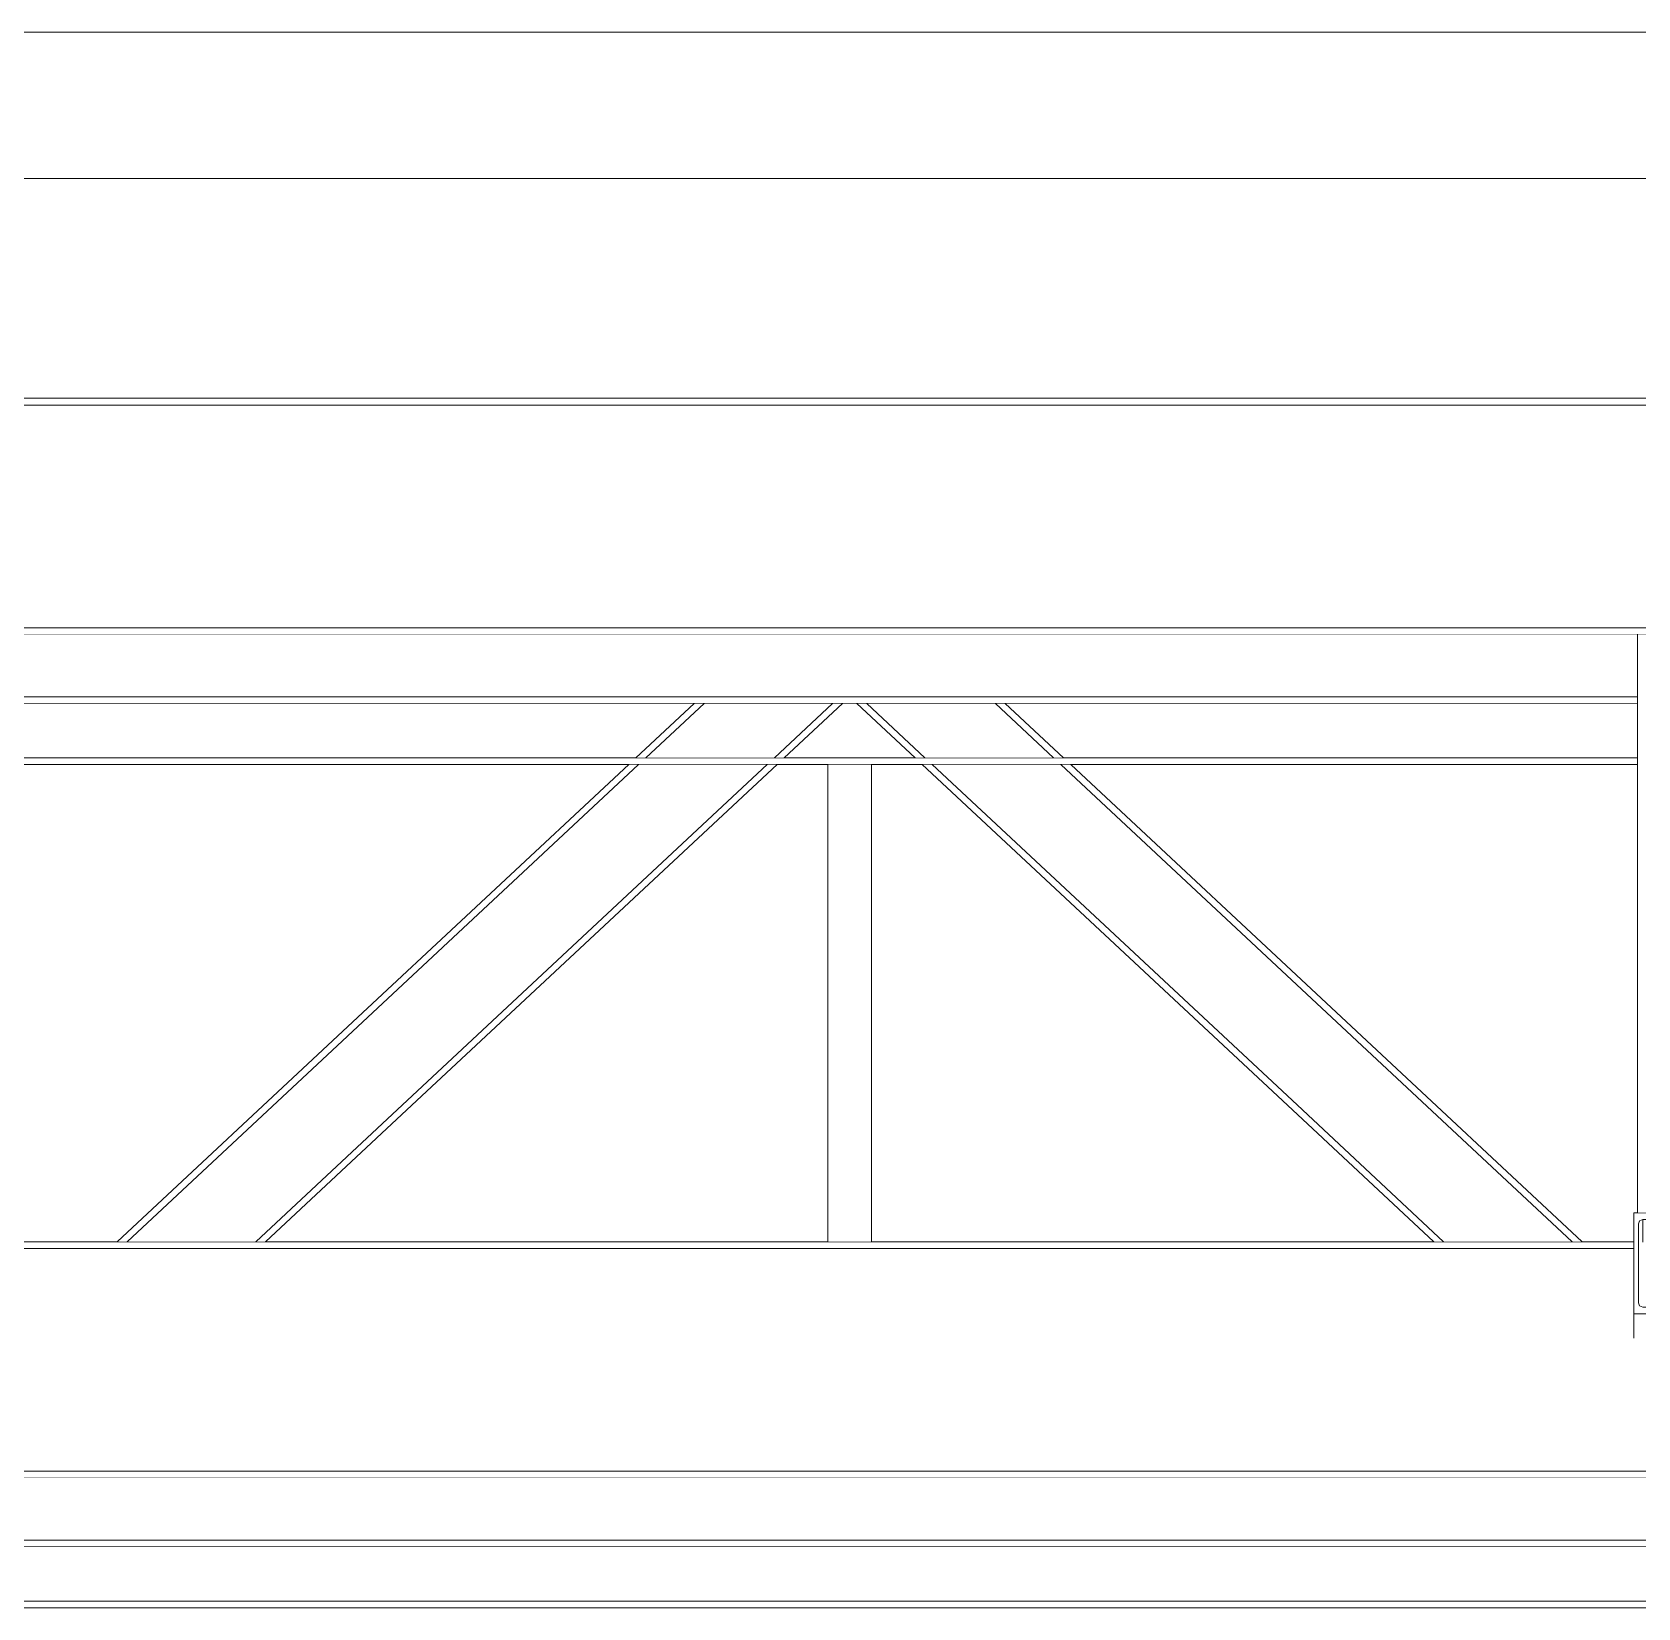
# Model space of a CAD drawing. Extents: x -3080 to 28500, y -1326 to 31609.
# Drawn here: x 23118.8 to 23356.8, y 28380.8 to 28614.3 of the extents above; entities that cross this region are included whole.
import ezdxf
from ezdxf.xclip import XClip

# ---------------------------------------------------------------- set-up
doc = ezdxf.new("R2010")
doc.units = 0
doc.header["$LTSCALE"] = 100
doc.header["$XCLIPFRAME"] = 2
doc.linetypes.add('188K-SM-07-F10-MECH-CR PIPE-Y2257103$0$X-S-FAB_SL ALL$0$Wipeout_Contour', pattern=[1, 0, -1])
for name, color, linetype in [('0-xref', 8, 'Continuous'), ('188K-SM-07-F10-MECH-CR PIPE-Y2257103$0$X-S-FAB_SL ALL$0$A-ROOF', 7, 'Continuous'), ('188K-SM-07-F10-MECH-CR PIPE-Y2257103$0$X-S-FAB_SL ALL$0$ASP_1', 1, 'Continuous'), ('188K-SM-07-F10-MECH-CR PIPE-Y2257103$0$X-S-FAB_SL ALL$0$Hattch', 7, 'Continuous'), ('188K-SM-07-F10-MECH-CR PIPE-Y2257103$0$X-S-FAB_SL ALL$0$S-TRUSS', 7, 'Continuous')]:
    doc.layers.add(name, color=color, linetype=linetype)

# ---------------------------------------------------------------- blocks, each defined once
blk = doc.blocks.new('188K-SM-07-F10-MECH-CR PIPE-Y2257103$0$X-S-FAB_SL ALL$0$剖面元素_439_3', base_point=(23061.26, -8263.06))
at = {"layer": '188K-SM-07-F10-MECH-CR PIPE-Y2257103$0$X-S-FAB_SL ALL$0$A-ROOF', "color": 6, "lineweight": 0}
blk.add_line((47418.76, -5979.5), (38233.76, -5979.5), dxfattribs=at)
at = {"color": 254, "linetype": '188K-SM-07-F10-MECH-CR PIPE-Y2257103$0$X-S-FAB_SL ALL$0$Wipeout_Contour', "lineweight": 0, "ltscale": 3803858.743980569}
blk.add_wipeout([(38233.76, -6001.22), (38233.76, -6029.83), (38595.06, -6029.83), (38595.06, -6029.64), (38607.46, -6029.64), (38607.46, -6029.83), (39003.81, -6029.83), (39003.81, -6029.71), (39038.81, -6029.71), (39038.81, -6029.83), (39435.06, -6029.83), (39435.06, -6029.64), (39447.46, -6029.64), (39447.46, -6029.83), (39843.76, -6029.83), (39843.76, -6029.71), (39878.76, -6029.71), (39878.76, -6029.83), (40275.06, -6029.83), (40275.06, -6029.64), (40287.46, -6029.64), (40287.46, -6029.83), (40683.76, -6029.83), (40683.76, -6029.71), (40718.76, -6029.71), (40718.76, -6029.83), (41115.06, -6029.83), (41115.06, -6029.64), (41127.46, -6029.64), (41127.46, -6029.83), (41523.76, -6029.83), (41523.76, -6029.71), (41558.76, -6029.71), (41558.76, -6029.83), (41955.06, -6029.83), (41955.06, -6029.64), (41967.46, -6029.64), (41967.46, -6029.83), (42363.76, -6029.83), (42363.76, -6029.71), (42398.76, -6029.71), (42398.76, -6029.83), (42795.06, -6029.83), (42795.06, -6029.64), (42807.46, -6029.64), (42807.46, -6029.83), (43203.76, -6029.83), (43203.76, -6029.71), (43238.76, -6029.71), (43238.76, -6029.83), (43635.06, -6029.83), (43635.06, -6029.64), (43647.46, -6029.64), (43647.46, -6029.83), (44043.76, -6029.83), (44043.76, -6029.71), (44078.76, -6029.71), (44078.76, -6029.83), (44475.06, -6029.83), (44475.06, -6029.64), (44487.46, -6029.64), (44487.46, -6029.83), (44883.76, -6029.83), (44883.76, -6029.71), (44918.76, -6029.71), (44918.76, -6029.83), (45315.06, -6029.83), (45315.06, -6029.64), (45327.46, -6029.64), (45327.46, -6029.83), (45723.76, -6029.83), (45723.76, -6029.71), (45758.76, -6029.71), (45758.76, -6029.83), (46155.06, -6029.83), (46155.06, -6029.64), (46167.46, -6029.64), (46167.46, -6029.83), (46563.76, -6029.83), (46563.76, -6029.71), (46598.76, -6029.71), (46598.76, -6029.83), (46995.06, -6029.83), (46995.06, -6029.64), (47007.46, -6029.64), (47007.46, -6029.83), (47376.26, -6029.83), (47376.26, -6001.22)], dxfattribs=at).dxf.layer = '188K-SM-07-F10-MECH-CR PIPE-Y2257103$0$X-S-FAB_SL ALL$0$Hattch'
at = {"layer": '188K-SM-07-F10-MECH-CR PIPE-Y2257103$0$X-S-FAB_SL ALL$0$A-ROOF', "color": 6, "lineweight": 0}
blk.add_line((47418.76, -6001.22), (38233.76, -6001.22), dxfattribs=at)
blk = doc.blocks.new('188K-SM-07-F10-MECH-CR PIPE-Y2257103$0$X-S-FAB_SL ALL$0$剖面元素_787_3', base_point=(23061.26, -8263.06))
at = {"color": 254, "linetype": '188K-SM-07-F10-MECH-CR PIPE-Y2257103$0$X-S-FAB_SL ALL$0$Wipeout_Contour', "lineweight": 0, "ltscale": 373245.479482}
blk.add_wipeout([(46161.51, -6034.09), (46161.51, -6034.78), (46563.76, -6034.78), (46563.76, -6033.78), (46167.46, -6033.78), (46167.46, -6033.79), (46161.81, -6033.79), (46161.6, -6033.88)], dxfattribs=at).dxf.layer = '188K-SM-07-F10-MECH-CR PIPE-Y2257103$0$X-S-FAB_SL ALL$0$Hattch'
at = {"color": 254, "linetype": '188K-SM-07-F10-MECH-CR PIPE-Y2257103$0$X-S-FAB_SL ALL$0$Wipeout_Contour', "lineweight": 0, "ltscale": 372628.779703}
blk.add_wipeout([(45748.76, -6193.78), (46588.76, -6193.78), (46588.76, -6193.05), (46563.76, -6193.05), (46563.76, -6192.78), (45758.76, -6192.78), (45758.76, -6193.05), (45748.76, -6193.05)], dxfattribs=at).dxf.layer = '188K-SM-07-F10-MECH-CR PIPE-Y2257103$0$X-S-FAB_SL ALL$0$Hattch'
at = {"color": 254, "linetype": '188K-SM-07-F10-MECH-CR PIPE-Y2257103$0$X-S-FAB_SL ALL$0$Wipeout_Contour', "lineweight": 0, "ltscale": 1117359.68628444}
blk.add_wipeout([(45748.76, -6062.73), (45758.76, -6062.73), (45758.76, -6067.78), (46563.76, -6067.78), (46563.76, -6062.73), (46580.26, -6062.73), (46580.26, -6035.28), (46563.76, -6035.28), (46563.76, -6034.78), (46161.51, -6034.78), (46161.51, -6053.35), (46161.6, -6053.56), (46161.81, -6053.65), (46167.46, -6053.65), (46167.46, -6058.04), (46155.06, -6058.04), (46155.06, -6053.65), (46160.71, -6053.65), (46160.93, -6053.56), (46161.01, -6053.35), (46161.01, -6034.78), (45758.76, -6034.78), (45758.76, -6035.28), (45748.76, -6035.28)], dxfattribs=at).dxf.layer = '188K-SM-07-F10-MECH-CR PIPE-Y2257103$0$X-S-FAB_SL ALL$0$Hattch'
at = {"color": 254, "linetype": '188K-SM-07-F10-MECH-CR PIPE-Y2257103$0$X-S-FAB_SL ALL$0$Wipeout_Contour', "lineweight": 0, "ltscale": 1490301.704925529}
blk.add_wipeout([(45748.76, -6160.26), (45748.76, -6187.71), (45758.76, -6187.71), (45758.76, -6192.78), (46563.76, -6192.78), (46563.76, -6187.71), (46580.26, -6187.71), (46580.26, -6160.26), (46563.76, -6160.26), (46563.76, -6159.78), (46418.16, -6159.78), (46418.16, -6167.85), (46418.35, -6168.31), (46418.81, -6168.5), (46424.36, -6168.5), (46424.82, -6168.69), (46425.01, -6169.15), (46425.01, -6173.08), (46417.51, -6173.08), (46417.51, -6159.78), (45898.16, -6159.78), (45898.16, -6167.85), (45898.35, -6168.31), (45898.81, -6168.5), (45904.36, -6168.5), (45904.82, -6168.69), (45905.01, -6169.15), (45905.01, -6173.08), (45897.51, -6173.08), (45897.51, -6159.78), (45758.76, -6159.78), (45758.76, -6160.26)], dxfattribs=at).dxf.layer = '188K-SM-07-F10-MECH-CR PIPE-Y2257103$0$X-S-FAB_SL ALL$0$Hattch'
at = {"layer": '188K-SM-07-F10-MECH-CR PIPE-Y2257103$0$X-S-FAB_SL ALL$0$S-TRUSS', "color": 8, "lineweight": 0}
for p, q in [((46563.76, -6034.78), (46161.51, -6034.78)), ((46563.76, -6033.78), (46167.46, -6033.78)), ((45758.76, -6192.78), (46563.76, -6192.78)), ((45748.76, -6193.78), (46581.26, -6193.78))]:
    blk.add_line(p, q, dxfattribs=at)
at = {"color": 254, "linetype": '188K-SM-07-F10-MECH-CR PIPE-Y2257103$0$X-S-FAB_SL ALL$0$Wipeout_Contour', "lineweight": 0, "ltscale": 372467.365903}
blk.add_wipeout([(45749.26, -6068.78), (46573.26, -6068.78), (46573.26, -6068.07), (46563.76, -6068.07), (46563.76, -6067.78), (45758.76, -6067.78), (45758.76, -6068.07), (45749.26, -6068.07)], dxfattribs=at).dxf.layer = '188K-SM-07-F10-MECH-CR PIPE-Y2257103$0$X-S-FAB_SL ALL$0$Hattch'
at = {"color": 254, "linetype": '188K-SM-07-F10-MECH-CR PIPE-Y2257103$0$X-S-FAB_SL ALL$0$Wipeout_Contour', "lineweight": 0, "ltscale": 371521.276645}
blk.add_wipeout([(45898.16, -6159.78), (46417.51, -6159.78), (46417.51, -6158.78), (45904.51, -6158.78), (45904.36, -6158.84), (45898.81, -6158.84), (45898.35, -6159.03), (45898.16, -6159.49)], dxfattribs=at).dxf.layer = '188K-SM-07-F10-MECH-CR PIPE-Y2257103$0$X-S-FAB_SL ALL$0$Hattch'
at = {"layer": '188K-SM-07-F10-MECH-CR PIPE-Y2257103$0$X-S-FAB_SL ALL$0$S-TRUSS', "color": 8, "lineweight": 0}
for p, q in [((46563.76, -6067.78), (45758.76, -6067.78)), ((46437.34, -6068.78), (45900.19, -6068.78)), ((45904.51, -6158.78), (46417.51, -6158.78)), ((45898.16, -6159.78), (46417.51, -6159.78))]:
    blk.add_line(p, q, dxfattribs=at)
blk = doc.blocks.new('188K-SM-07-F10-MECH-CR PIPE-Y2257103$0$X-S-FAB_SL ALL$0$剖面元素_790_3', base_point=(23061.26, -8263.06))
at = {"color": 254, "linetype": '188K-SM-07-F10-MECH-CR PIPE-Y2257103$0$X-S-FAB_SL ALL$0$Wipeout_Contour', "lineweight": 0, "ltscale": 186236.393014}
blk.add_wipeout([(45904.51, -6078.02), (46418.01, -6078.02), (46418.01, -6068.78), (45904.51, -6068.78)], dxfattribs=at).dxf.layer = '188K-SM-07-F10-MECH-CR PIPE-Y2257103$0$X-S-FAB_SL ALL$0$Hattch'
at = {"color": 254, "linetype": '188K-SM-07-F10-MECH-CR PIPE-Y2257103$0$X-S-FAB_SL ALL$0$Wipeout_Contour', "lineweight": 0, "ltscale": 372639.509223}
blk.add_wipeout([(45758.76, -6203.12), (45748.76, -6203.12), (45748.76, -6204.02), (46588.76, -6204.02), (46588.76, -6203.12), (46563.76, -6203.12), (46563.76, -6203.02), (45758.76, -6203.02)], dxfattribs=at).dxf.layer = '188K-SM-07-F10-MECH-CR PIPE-Y2257103$0$X-S-FAB_SL ALL$0$Hattch'
at = {"color": 254, "linetype": '188K-SM-07-F10-MECH-CR PIPE-Y2257103$0$X-S-FAB_SL ALL$0$Wipeout_Contour', "lineweight": 0, "ltscale": 186239.064512}
blk.add_wipeout([(45904.51, -6078.02), (45904.51, -6079.02), (46418.01, -6079.02), (46418.01, -6078.02)], dxfattribs=at).dxf.layer = '188K-SM-07-F10-MECH-CR PIPE-Y2257103$0$X-S-FAB_SL ALL$0$Hattch'
at = {"color": 254, "linetype": '188K-SM-07-F10-MECH-CR PIPE-Y2257103$0$X-S-FAB_SL ALL$0$Wipeout_Contour', "lineweight": 0, "ltscale": 280250.884965}
blk.add_wipeout([(45758.76, -6203.02), (46563.76, -6203.02), (46563.76, -6203), (46563.76, -6197.3), (46563.76, -6193.78), (45758.76, -6193.78)], dxfattribs=at).dxf.layer = '188K-SM-07-F10-MECH-CR PIPE-Y2257103$0$X-S-FAB_SL ALL$0$Hattch'
at = {"layer": '188K-SM-07-F10-MECH-CR PIPE-Y2257103$0$X-S-FAB_SL ALL$0$S-TRUSS', "color": 8, "lineweight": 0}
for p, q in [((46418.01, -6078.02), (45904.51, -6078.02)), ((46418.01, -6079.02), (45904.51, -6079.02)), ((45748.76, -6204.02), (46581.26, -6204.02)), ((45758.76, -6203.02), (46563.76, -6203.02))]:
    blk.add_line(p, q, dxfattribs=at)
blk = doc.blocks.new('188K-SM-07-F10-MECH-CR PIPE-Y2257103$0$X-S-FAB_SL ALL$0$剖面元素_1476_3', base_point=(23061.26, -8263.06))
at = {"color": 254, "linetype": '188K-SM-07-F10-MECH-CR PIPE-Y2257103$0$X-S-FAB_SL ALL$0$Wipeout_Contour', "lineweight": 0, "ltscale": 186241.38679}
blk.add_wipeout([(46278.2, -6079.02), (46044.32, -6079.02), (46052.95, -6087.06), (46269.58, -6087.06)], dxfattribs=at).dxf.layer = '188K-SM-07-F10-MECH-CR PIPE-Y2257103$0$X-S-FAB_SL ALL$0$Hattch'
at = {"color": 254, "linetype": '188K-SM-07-F10-MECH-CR PIPE-Y2257103$0$X-S-FAB_SL ALL$0$Wipeout_Contour', "lineweight": 0, "ltscale": 186796.591304}
blk.add_wipeout([(46291.57, -6087.06), (46310.96, -6087.06), (46302.33, -6079.02), (46300.19, -6079.02)], dxfattribs=at).dxf.layer = '188K-SM-07-F10-MECH-CR PIPE-Y2257103$0$X-S-FAB_SL ALL$0$Hattch'
at = {"color": 254, "linetype": '188K-SM-07-F10-MECH-CR PIPE-Y2257103$0$X-S-FAB_SL ALL$0$Wipeout_Contour', "lineweight": 0, "ltscale": 187082.294627}
blk.add_wipeout([(46418.01, -6079.02), (46324.32, -6079.02), (46332.95, -6087.06), (46418.01, -6087.06)], dxfattribs=at).dxf.layer = '188K-SM-07-F10-MECH-CR PIPE-Y2257103$0$X-S-FAB_SL ALL$0$Hattch'
at = {"color": 254, "linetype": '188K-SM-07-F10-MECH-CR PIPE-Y2257103$0$X-S-FAB_SL ALL$0$Wipeout_Contour', "lineweight": 0, "ltscale": 375930.330486}
blk.add_wipeout([(45776.26, -6212.06), (45776.26, -6213.06), (47376.26, -6213.06), (47376.26, -6212.06), (46598.76, -6212.06), (46598.76, -6212.87), (46563.76, -6212.87), (46563.76, -6212.06)], dxfattribs=at).dxf.layer = '188K-SM-07-F10-MECH-CR PIPE-Y2257103$0$X-S-FAB_SL ALL$0$Hattch'
at = {"color": 254, "linetype": '188K-SM-07-F10-MECH-CR PIPE-Y2257103$0$X-S-FAB_SL ALL$0$Wipeout_Contour', "lineweight": 0, "ltscale": 186243.791181}
blk.add_wipeout([(46418.01, -6087.06), (45904.51, -6087.06), (45904.51, -6088.06), (46418.01, -6088.06)], dxfattribs=at).dxf.layer = '188K-SM-07-F10-MECH-CR PIPE-Y2257103$0$X-S-FAB_SL ALL$0$Hattch'
at = {"color": 254, "linetype": '188K-SM-07-F10-MECH-CR PIPE-Y2257103$0$X-S-FAB_SL ALL$0$Wipeout_Contour', "lineweight": 0, "ltscale": 605530.561269}
blk.add_wipeout([(45776.26, -6212.06), (46563.76, -6212.06), (46563.76, -6204.02), (46446.2, -6204.02), (46441.26, -6208.62), (46436.33, -6204.02), (46166.2, -6204.02), (46161.26, -6208.62), (46156.33, -6204.02), (45886.2, -6204.02), (45881.26, -6208.62), (45876.33, -6204.02), (45776.26, -6204.02)], dxfattribs=at).dxf.layer = '188K-SM-07-F10-MECH-CR PIPE-Y2257103$0$X-S-FAB_SL ALL$0$Hattch'
at = {"layer": '188K-SM-07-F10-MECH-CR PIPE-Y2257103$0$X-S-FAB_SL ALL$0$S-TRUSS', "color": 8, "lineweight": 0}
for p, q in [((46418.01, -6087.06), (45904.51, -6087.06)), ((46418.01, -6088.06), (45904.51, -6088.06)), ((45776.26, -6212.06), (46563.76, -6212.06)), ((45776.26, -6213.06), (47376.26, -6213.06))]:
    blk.add_line(p, q, dxfattribs=at)
blk = doc.blocks.new('188K-SM-07-F10-MECH-CR PIPE-Y2257103$0$X-S-FAB_SL ALL$0$剖面元素_1490_3', base_point=(23061.26, -8263.06))
at = {"color": 254, "linetype": '188K-SM-07-F10-MECH-CR PIPE-Y2257103$0$X-S-FAB_SL ALL$0$Wipeout_Contour', "lineweight": 0, "ltscale": 187325.648834}
blk.add_wipeout([(46424.82, -6155.3), (46424.82, -6158.78), (46425.01, -6158.78), (46425.01, -6154.84)], dxfattribs=at).dxf.layer = '188K-SM-07-F10-MECH-CR PIPE-Y2257103$0$X-S-FAB_SL ALL$0$Hattch'
at = {"color": 254, "linetype": '188K-SM-07-F10-MECH-CR PIPE-Y2257103$0$X-S-FAB_SL ALL$0$Wipeout_Contour', "lineweight": 0, "ltscale": 187300.691317}
blk.add_wipeout([(46418.35, -6155.68), (46418.35, -6159.03), (46418.81, -6158.84), (46418.81, -6155.49)], dxfattribs=at).dxf.layer = '188K-SM-07-F10-MECH-CR PIPE-Y2257103$0$X-S-FAB_SL ALL$0$Hattch'
at = {"color": 254, "linetype": '188K-SM-07-F10-MECH-CR PIPE-Y2257103$0$X-S-FAB_SL ALL$0$Wipeout_Contour', "lineweight": 0, "ltscale": 187318.705191}
blk.add_wipeout([(46425.01, -6169.5), (46417.51, -6169.5), (46417.51, -6173.08), (46425.01, -6173.08)], dxfattribs=at).dxf.layer = '188K-SM-07-F10-MECH-CR PIPE-Y2257103$0$X-S-FAB_SL ALL$0$Hattch'
at = {"layer": '188K-SM-07-F10-MECH-CR PIPE-Y2257103$0$X-S-FAB_SL ALL$0$S-TRUSS', "color": 8, "lineweight": 0}
for p, q in [((46417.51, -6169.5), (46417.51, -6173.08)), ((46425.01, -6169.5), (46425.01, -6173.08))]:
    blk.add_line(p, q, dxfattribs=at)
at = {"layer": '188K-SM-07-F10-MECH-CR PIPE-Y2257103$0$X-S-FAB_SL ALL$0$S-TRUSS', "color": 2, "lineweight": 0}
blk.add_line((46425.01, -6169.5), (46417.51, -6169.5), dxfattribs=at)
at = {"layer": '188K-SM-07-F10-MECH-CR PIPE-Y2257103$0$X-S-FAB_SL ALL$0$S-TRUSS', "color": 2, "lineweight": 0, "flags": 128}
for points in [[(46418.35, -6168.31), (46418.81, -6168.5), (46424.36, -6168.5), (46424.82, -6168.69)], [(46424.82, -6168.69), (46425.01, -6169.15), (46425.01, -6169.5)]]:
    blk.add_lwpolyline(points, dxfattribs=at)
at = {"color": 254, "linetype": '188K-SM-07-F10-MECH-CR PIPE-Y2257103$0$X-S-FAB_SL ALL$0$Wipeout_Contour', "lineweight": 0, "ltscale": 187299.573652}
blk.add_wipeout([(46418.35, -6155.68), (46418.16, -6156.14), (46418.16, -6159.49), (46418.35, -6159.03)], dxfattribs=at).dxf.layer = '188K-SM-07-F10-MECH-CR PIPE-Y2257103$0$X-S-FAB_SL ALL$0$Hattch'
at = {"color": 254, "linetype": '188K-SM-07-F10-MECH-CR PIPE-Y2257103$0$X-S-FAB_SL ALL$0$Wipeout_Contour', "lineweight": 0, "ltscale": 234155.936115}
blk.add_wipeout([(46424.36, -6158.84), (46424.51, -6158.78), (46424.82, -6158.78), (46424.82, -6155.3), (46424.36, -6155.49)], dxfattribs=at).dxf.layer = '188K-SM-07-F10-MECH-CR PIPE-Y2257103$0$X-S-FAB_SL ALL$0$Hattch'
at = {"layer": '188K-SM-07-F10-MECH-CR PIPE-Y2257103$0$X-S-FAB_SL ALL$0$S-TRUSS', "color": 2, "lineweight": 0}
blk.add_line((46417.51, -6154.49), (46417.51, -6169.5), dxfattribs=at)
at = {"color": 254, "linetype": '188K-SM-07-F10-MECH-CR PIPE-Y2257103$0$X-S-FAB_SL ALL$0$Wipeout_Contour', "lineweight": 0, "ltscale": 187312.556126}
blk.add_wipeout([(46418.81, -6155.49), (46418.81, -6158.84), (46424.36, -6158.84), (46424.36, -6155.49)], dxfattribs=at).dxf.layer = '188K-SM-07-F10-MECH-CR PIPE-Y2257103$0$X-S-FAB_SL ALL$0$Hattch'
at = {"layer": '188K-SM-07-F10-MECH-CR PIPE-Y2257103$0$X-S-FAB_SL ALL$0$S-TRUSS', "color": 2, "lineweight": 0}
blk.add_line((46425.01, -6154.49), (46417.51, -6154.49), dxfattribs=at)
at = {"layer": '188K-SM-07-F10-MECH-CR PIPE-Y2257103$0$X-S-FAB_SL ALL$0$S-TRUSS', "color": 8, "lineweight": 0}
for p, q in [((46425.01, -6154.84), (46425.01, -6158.78)), ((46418.81, -6155.49), (46418.81, -6158.84)), ((46424.36, -6155.49), (46424.36, -6158.84))]:
    blk.add_line(p, q, dxfattribs=at)
at = {"layer": '188K-SM-07-F10-MECH-CR PIPE-Y2257103$0$X-S-FAB_SL ALL$0$S-TRUSS', "color": 2, "lineweight": 0, "flags": 128}
for points in [[(46425.01, -6154.49), (46425.01, -6154.84), (46424.82, -6155.3)], [(46418.35, -6155.68), (46418.16, -6156.14), (46418.16, -6167.85), (46418.35, -6168.31)], [(46424.82, -6155.3), (46424.36, -6155.49), (46418.81, -6155.49), (46418.35, -6155.68)]]:
    blk.add_lwpolyline(points, dxfattribs=at)
blk = doc.blocks.new('188K-SM-07-F10-MECH-CR PIPE-Y2257103$0$X-S-FAB_SL ALL$0$剖面元素_1667_3', base_point=(23061.26, -8263.06))
at = {"color": 254, "linetype": '188K-SM-07-F10-MECH-CR PIPE-Y2257103$0$X-S-FAB_SL ALL$0$Wipeout_Contour', "lineweight": 0, "ltscale": 186690.942622}
blk.add_wipeout([(46269.58, -6087.06), (46271.05, -6087.06), (46279.67, -6079.02), (46278.2, -6079.02)], dxfattribs=at).dxf.layer = '188K-SM-07-F10-MECH-CR PIPE-Y2257103$0$X-S-FAB_SL ALL$0$Hattch'
at = {"color": 254, "linetype": '188K-SM-07-F10-MECH-CR PIPE-Y2257103$0$X-S-FAB_SL ALL$0$Wipeout_Contour', "lineweight": 0, "ltscale": 186902.240938}
blk.add_wipeout([(46324.32, -6079.02), (46322.86, -6079.02), (46331.48, -6087.06), (46332.95, -6087.06)], dxfattribs=at).dxf.layer = '188K-SM-07-F10-MECH-CR PIPE-Y2257103$0$X-S-FAB_SL ALL$0$Hattch'
at = {"color": 254, "linetype": '188K-SM-07-F10-MECH-CR PIPE-Y2257103$0$X-S-FAB_SL ALL$0$Wipeout_Contour', "lineweight": 0, "ltscale": 186731.640463}
blk.add_wipeout([(46279.67, -6079.02), (46271.05, -6087.06), (46290.1, -6087.06), (46298.73, -6079.02)], dxfattribs=at).dxf.layer = '188K-SM-07-F10-MECH-CR PIPE-Y2257103$0$X-S-FAB_SL ALL$0$Hattch'
at = {"color": 254, "linetype": '188K-SM-07-F10-MECH-CR PIPE-Y2257103$0$X-S-FAB_SL ALL$0$Wipeout_Contour', "lineweight": 0, "ltscale": 186861.542706}
blk.add_wipeout([(46303.8, -6079.02), (46312.42, -6087.06), (46331.48, -6087.06), (46322.86, -6079.02)], dxfattribs=at).dxf.layer = '188K-SM-07-F10-MECH-CR PIPE-Y2257103$0$X-S-FAB_SL ALL$0$Hattch'
at = {"color": 254, "linetype": '188K-SM-07-F10-MECH-CR PIPE-Y2257103$0$X-S-FAB_SL ALL$0$Wipeout_Contour', "lineweight": 0, "ltscale": 186772.338217}
blk.add_wipeout([(46290.1, -6087.06), (46291.57, -6087.06), (46300.19, -6079.02), (46298.73, -6079.02)], dxfattribs=at).dxf.layer = '188K-SM-07-F10-MECH-CR PIPE-Y2257103$0$X-S-FAB_SL ALL$0$Hattch'
at = {"color": 254, "linetype": '188K-SM-07-F10-MECH-CR PIPE-Y2257103$0$X-S-FAB_SL ALL$0$Wipeout_Contour', "lineweight": 0, "ltscale": 186820.844361}
blk.add_wipeout([(46302.33, -6079.02), (46310.96, -6087.06), (46312.42, -6087.06), (46303.8, -6079.02)], dxfattribs=at).dxf.layer = '188K-SM-07-F10-MECH-CR PIPE-Y2257103$0$X-S-FAB_SL ALL$0$Hattch'
at = {"color": 254, "linetype": '188K-SM-07-F10-MECH-CR PIPE-Y2257103$0$X-S-FAB_SL ALL$0$Wipeout_Contour', "lineweight": 0, "ltscale": 186597.90162}
blk.add_wipeout([(46226.15, -6127.58), (46226.83, -6128.31), (46269.97, -6088.06), (46268.51, -6088.06)], dxfattribs=at).dxf.layer = '188K-SM-07-F10-MECH-CR PIPE-Y2257103$0$X-S-FAB_SL ALL$0$Hattch'
at = {"color": 254, "linetype": '188K-SM-07-F10-MECH-CR PIPE-Y2257103$0$X-S-FAB_SL ALL$0$Wipeout_Contour', "lineweight": 0, "ltscale": 187021.378983}
blk.add_wipeout([(46332.55, -6088.06), (46375.7, -6128.31), (46376.38, -6127.58), (46334.02, -6088.06)], dxfattribs=at).dxf.layer = '188K-SM-07-F10-MECH-CR PIPE-Y2257103$0$X-S-FAB_SL ALL$0$Hattch'
at = {"color": 254, "linetype": '188K-SM-07-F10-MECH-CR PIPE-Y2257103$0$X-S-FAB_SL ALL$0$Wipeout_Contour', "lineweight": 0, "ltscale": 186629.185411}
blk.add_wipeout([(46226.83, -6128.31), (46235.7, -6137.82), (46289.03, -6088.06), (46269.97, -6088.06)], dxfattribs=at).dxf.layer = '188K-SM-07-F10-MECH-CR PIPE-Y2257103$0$X-S-FAB_SL ALL$0$Hattch'
at = {"color": 254, "linetype": '188K-SM-07-F10-MECH-CR PIPE-Y2257103$0$X-S-FAB_SL ALL$0$Wipeout_Contour', "lineweight": 0, "ltscale": 186992.737642}
blk.add_wipeout([(46313.5, -6088.06), (46366.83, -6137.82), (46375.7, -6128.31), (46332.55, -6088.06)], dxfattribs=at).dxf.layer = '188K-SM-07-F10-MECH-CR PIPE-Y2257103$0$X-S-FAB_SL ALL$0$Hattch'
at = {"color": 254, "linetype": '188K-SM-07-F10-MECH-CR PIPE-Y2257103$0$X-S-FAB_SL ALL$0$Wipeout_Contour', "lineweight": 0, "ltscale": 186660.222076}
blk.add_wipeout([(46289.03, -6088.06), (46235.7, -6137.82), (46236.38, -6138.55), (46290.5, -6088.06)], dxfattribs=at).dxf.layer = '188K-SM-07-F10-MECH-CR PIPE-Y2257103$0$X-S-FAB_SL ALL$0$Hattch'
at = {"color": 254, "linetype": '188K-SM-07-F10-MECH-CR PIPE-Y2257103$0$X-S-FAB_SL ALL$0$Wipeout_Contour', "lineweight": 0, "ltscale": 186964.434964}
blk.add_wipeout([(46312.03, -6088.06), (46366.15, -6138.55), (46366.83, -6137.82), (46313.5, -6088.06)], dxfattribs=at).dxf.layer = '188K-SM-07-F10-MECH-CR PIPE-Y2257103$0$X-S-FAB_SL ALL$0$Hattch'
at = {"color": 254, "linetype": '188K-SM-07-F10-MECH-CR PIPE-Y2257103$0$X-S-FAB_SL ALL$0$Wipeout_Contour', "lineweight": 0, "ltscale": 186466.136794}
blk.add_wipeout([(46192.7, -6158.78), (46194.17, -6158.78), (46226.83, -6128.31), (46226.15, -6127.58)], dxfattribs=at).dxf.layer = '188K-SM-07-F10-MECH-CR PIPE-Y2257103$0$X-S-FAB_SL ALL$0$Hattch'
at = {"color": 254, "linetype": '188K-SM-07-F10-MECH-CR PIPE-Y2257103$0$X-S-FAB_SL ALL$0$Wipeout_Contour', "lineweight": 0, "ltscale": 187190.249295}
blk.add_wipeout([(46376.38, -6127.58), (46375.7, -6128.31), (46408.36, -6158.78), (46409.83, -6158.78)], dxfattribs=at).dxf.layer = '188K-SM-07-F10-MECH-CR PIPE-Y2257103$0$X-S-FAB_SL ALL$0$Hattch'
at = {"layer": '188K-SM-07-F10-MECH-CR PIPE-Y2257103$0$X-S-FAB_SL ALL$0$S-TRUSS', "color": 8, "lineweight": 0}
for p, q in [((46278.2, -6079.02), (46269.58, -6087.06)), ((46279.67, -6079.02), (46271.05, -6087.06)), ((46298.73, -6079.02), (46290.1, -6087.06)), ((46300.19, -6079.02), (46291.57, -6087.06)), ((46310.96, -6087.06), (46302.33, -6079.02)), ((46312.42, -6087.06), (46303.8, -6079.02)), ((46331.48, -6087.06), (46322.86, -6079.02)), ((46332.95, -6087.06), (46324.32, -6079.02))]:
    blk.add_line(p, q, dxfattribs=at)
at = {"color": 254, "linetype": '188K-SM-07-F10-MECH-CR PIPE-Y2257103$0$X-S-FAB_SL ALL$0$Wipeout_Contour', "lineweight": 0, "ltscale": 186497.111501}
blk.add_wipeout([(46226.83, -6128.31), (46194.17, -6158.78), (46213.22, -6158.78), (46235.7, -6137.82)], dxfattribs=at).dxf.layer = '188K-SM-07-F10-MECH-CR PIPE-Y2257103$0$X-S-FAB_SL ALL$0$Hattch'
at = {"color": 254, "linetype": '188K-SM-07-F10-MECH-CR PIPE-Y2257103$0$X-S-FAB_SL ALL$0$Wipeout_Contour', "lineweight": 0, "ltscale": 187162.037076}
blk.add_wipeout([(46375.7, -6128.31), (46366.83, -6137.82), (46389.3, -6158.78), (46408.36, -6158.78)], dxfattribs=at).dxf.layer = '188K-SM-07-F10-MECH-CR PIPE-Y2257103$0$X-S-FAB_SL ALL$0$Hattch'
at = {"layer": '188K-SM-07-F10-MECH-CR PIPE-Y2257103$0$X-S-FAB_SL ALL$0$S-TRUSS', "color": 8, "lineweight": 0}
for p, q in [((46268.51, -6088.06), (46226.15, -6127.58)), ((46269.97, -6088.06), (46226.83, -6128.31)), ((46375.7, -6128.31), (46332.55, -6088.06)), ((46376.38, -6127.58), (46334.02, -6088.06))]:
    blk.add_line(p, q, dxfattribs=at)
at = {"color": 254, "linetype": '188K-SM-07-F10-MECH-CR PIPE-Y2257103$0$X-S-FAB_SL ALL$0$Wipeout_Contour', "lineweight": 0, "ltscale": 186528.441763}
blk.add_wipeout([(46235.7, -6137.82), (46213.22, -6158.78), (46214.69, -6158.78), (46236.38, -6138.55)], dxfattribs=at).dxf.layer = '188K-SM-07-F10-MECH-CR PIPE-Y2257103$0$X-S-FAB_SL ALL$0$Hattch'
at = {"color": 254, "linetype": '188K-SM-07-F10-MECH-CR PIPE-Y2257103$0$X-S-FAB_SL ALL$0$Wipeout_Contour', "lineweight": 0, "ltscale": 187133.320503}
blk.add_wipeout([(46366.83, -6137.82), (46366.15, -6138.55), (46387.84, -6158.78), (46389.3, -6158.78)], dxfattribs=at).dxf.layer = '188K-SM-07-F10-MECH-CR PIPE-Y2257103$0$X-S-FAB_SL ALL$0$Hattch'
at = {"layer": '188K-SM-07-F10-MECH-CR PIPE-Y2257103$0$X-S-FAB_SL ALL$0$S-TRUSS', "color": 8, "lineweight": 0}
for p, q in [((46289.03, -6088.06), (46235.7, -6137.82)), ((46290.5, -6088.06), (46236.38, -6138.55)), ((46366.15, -6138.55), (46312.03, -6088.06)), ((46366.83, -6137.82), (46313.5, -6088.06)), ((46226.15, -6127.58), (46192.7, -6158.78)), ((46226.83, -6128.31), (46194.17, -6158.78)), ((46408.36, -6158.78), (46375.7, -6128.31)), ((46409.83, -6158.78), (46376.38, -6127.58)), ((46235.7, -6137.82), (46213.22, -6158.78)), ((46389.3, -6158.78), (46366.83, -6137.82)), ((46236.38, -6138.55), (46214.69, -6158.78)), ((46387.84, -6158.78), (46366.15, -6138.55))]:
    blk.add_line(p, q, dxfattribs=at)
blk = doc.blocks.new('188K-SM-07-F10-MECH-CR PIPE-Y2257103$0$X-S-FAB_SL ALL$0$剖面元素_1670_3', base_point=(23061.26, -8263.06))
at = {"color": 254, "linetype": '188K-SM-07-F10-MECH-CR PIPE-Y2257103$0$X-S-FAB_SL ALL$0$Wipeout_Contour', "lineweight": 0, "ltscale": 186817.751961}
blk.add_wipeout([(46298.01, -6158.78), (46304.51, -6158.78), (46304.51, -6088.06), (46298.01, -6088.06)], dxfattribs=at).dxf.layer = '188K-SM-07-F10-MECH-CR PIPE-Y2257103$0$X-S-FAB_SL ALL$0$Hattch'
at = {"layer": '188K-SM-07-F10-MECH-CR PIPE-Y2257103$0$X-S-FAB_SL ALL$0$S-TRUSS', "color": 8, "lineweight": 0}
for p, q in [((46298.01, -6158.78), (46298.01, -6088.06)), ((46304.51, -6158.78), (46304.51, -6088.06))]:
    blk.add_line(p, q, dxfattribs=at)
blk = doc.blocks.new('188K-SM-07-F10-MECH-CR PIPE-Y2257103$0$X-S-FAB_SL ALL$0$剖面元素_1983_3', base_point=(23061.26, -8263.06))
at = {"color": 254, "linetype": '188K-SM-07-F10-MECH-CR PIPE-Y2257103$0$X-S-FAB_SL ALL$0$Wipeout_Contour', "lineweight": 0, "ltscale": 187287.485476}
blk.add_wipeout([(46418.01, -6068.78), (46418.01, -6154.49), (46424.51, -6154.49), (46424.51, -6068.78)], dxfattribs=at).dxf.layer = '188K-SM-07-F10-MECH-CR PIPE-Y2257103$0$X-S-FAB_SL ALL$0$Hattch'
at = {"layer": '188K-SM-07-F10-MECH-CR PIPE-Y2257103$0$X-S-FAB_SL ALL$0$S-TRUSS', "color": 8, "lineweight": 0}
for p, q in [((46418.01, -6154.49), (46418.01, -6068.78)), ((46424.51, -6154.49), (46424.51, -6068.78))]:
    blk.add_line(p, q, dxfattribs=at)
blk = doc.blocks.new('188K-SM-07-F10-MECH-CR PIPE-Y2257103$0$X-S-FAB_SL ALL$0$A$C2e9ab586')
at = {"layer": '188K-SM-07-F10-MECH-CR PIPE-Y2257103$0$X-S-FAB_SL ALL$0$A-ROOF', "lineweight": 0}
blk.add_blockref('188K-SM-07-F10-MECH-CR PIPE-Y2257103$0$X-S-FAB_SL ALL$0$剖面元素_439_3', (-28106.39, 285), dxfattribs=at)
at = {"layer": '188K-SM-07-F10-MECH-CR PIPE-Y2257103$0$X-S-FAB_SL ALL$0$S-TRUSS', "lineweight": 0}
blk.add_blockref('188K-SM-07-F10-MECH-CR PIPE-Y2257103$0$X-S-FAB_SL ALL$0$剖面元素_787_3', (-28106.39, 285), dxfattribs=at)
blk.add_blockref('188K-SM-07-F10-MECH-CR PIPE-Y2257103$0$X-S-FAB_SL ALL$0$剖面元素_790_3', (-28106.39, 285), dxfattribs=at)
blk.add_blockref('188K-SM-07-F10-MECH-CR PIPE-Y2257103$0$X-S-FAB_SL ALL$0$剖面元素_1476_3', (-28106.39, 285), dxfattribs=at)
blk.add_blockref('188K-SM-07-F10-MECH-CR PIPE-Y2257103$0$X-S-FAB_SL ALL$0$剖面元素_1490_3', (-28106.39, 285), dxfattribs=at)
blk.add_blockref('188K-SM-07-F10-MECH-CR PIPE-Y2257103$0$X-S-FAB_SL ALL$0$剖面元素_1667_3', (-28106.39, 285), dxfattribs=at)
for name in ['188K-SM-07-F10-MECH-CR PIPE-Y2257103$0$X-S-FAB_SL ALL$0$剖面元素_1983_3', '188K-SM-07-F10-MECH-CR PIPE-Y2257103$0$X-S-FAB_SL ALL$0$剖面元素_1670_3']:
    blk.add_blockref(name, (-28106.39, 285), dxfattribs=at)
blk = doc.blocks.new('188K-SM-07-F10-MECH-CR PIPE-Y2257103$0$X-S-FAB_SL ALL')
at = {"layer": '188K-SM-07-F10-MECH-CR PIPE-Y2257103$0$X-S-FAB_SL ALL$0$ASP_1'}
blk.add_blockref('188K-SM-07-F10-MECH-CR PIPE-Y2257103$0$X-S-FAB_SL ALL$0$A$C2e9ab586', (23632.864, -73288.977), dxfattribs=at)
blk = doc.blocks.new('188K-SM-07-F10-MECH-CR PIPE-Y2257103')
ref = blk.add_blockref('188K-SM-07-F10-MECH-CR PIPE-Y2257103$0$X-S-FAB_SL ALL', (4473.521, 99334.763))
XClip(ref).set_block_clipping_path([(-7553.4648570136, -75341.9369645483), (24026.2025623869, -67725.7696244382)])

msp = doc.modelspace()

# ---------------------------------------------------------------- block references
at = {"layer": '0-xref'}
msp.add_blockref('188K-SM-07-F10-MECH-CR PIPE-Y2257103', (0, 0), dxfattribs=at)

doc.saveas('drawing.dxf')
